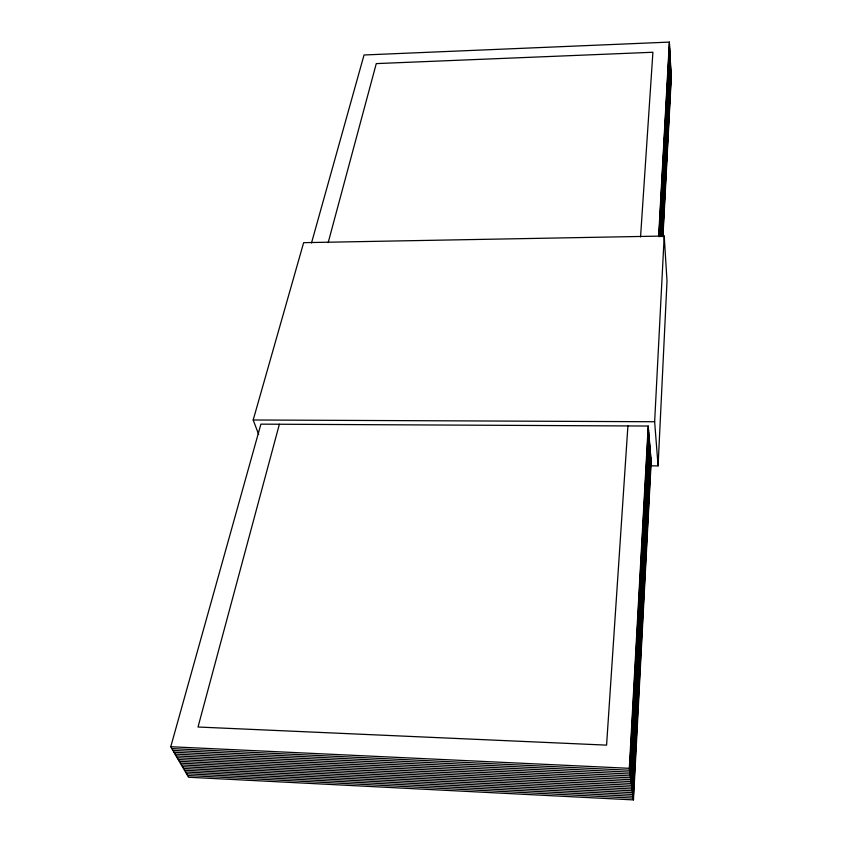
<?xml version="1.0" encoding="UTF-8"?>
<svg xmlns="http://www.w3.org/2000/svg" width="842" height="842" viewBox="0 0 842 842"><rect width="100%" height="100%" fill="white"/><g stroke="black" fill="none" stroke-linecap="round" stroke-linejoin="round"><path stroke-width="1.26" d="M650.203 465.815L658.086 465.889L667.011 281.07L664.212 236.023L303.646 242.664L253.189 419.99L258.652 434.43M650.487 453.522L632.521 792.648L184.461 770.23M662.012 235.865L670.811 69.791M650.656 455.596L632.752 794.469L185.493 771.988M662.212 236.665L670.916 71.886M650.824 457.648L632.995 796.29L186.524 773.745M662.486 236.16L671.032 73.97M650.992 459.7L633.226 798.1L187.545 775.503M662.759 235.634L671.137 76.054M633.468 799.9L651.161 461.753L648.203 426.041L260.894 424.147L170.758 746.728L188.555 777.24L633.468 799.9L629.321 768.314L648.203 426.041M662.959 236.423L671.242 78.127L669.369 42.1L364.039 54.983L311.508 242.98M658.086 465.889L654.644 421.737L664.212 236.023M648.729 432.483L630.079 774.04L173.978 752.253M659.433 236.644L669.706 48.573M648.908 434.619L630.321 775.935L175.041 754.085M659.718 236.213L669.822 50.72M649.087 436.745L630.574 777.819L176.104 755.906M660.002 235.76L669.927 52.857M649.266 438.871L630.816 779.692L177.167 757.716M660.212 236.613L670.043 54.993M649.445 440.976L631.068 781.565L178.22 759.526M660.496 236.149L670.148 57.119M649.614 443.092L631.311 783.439L179.272 761.326M660.77 235.686L670.264 59.245M649.792 445.186L631.553 785.291L180.314 763.115M660.981 236.518L670.369 61.361M649.961 447.281L631.795 787.144L181.356 764.904M661.254 236.044L670.485 63.476M650.14 449.365L632.037 788.986L182.398 766.683M661.528 235.55L670.59 65.592M650.308 451.449L632.279 790.817L183.43 768.462M661.738 236.37L670.706 67.686M658.644 236.623L669.369 42.1M648.382 428.199L629.574 770.23L171.831 748.58M658.928 236.202L669.485 44.258M648.561 430.346L629.827 772.135L172.905 750.422M659.212 235.771L669.59 46.415M627.911 425.936L606.577 745.128L198.017 727.014L279.376 424.242M640.552 236.928L652.908 52.257L376.279 63.603L328.17 242.654M253.189 419.99L654.644 421.737M170.758 746.728L629.321 768.314"/></g></svg>
